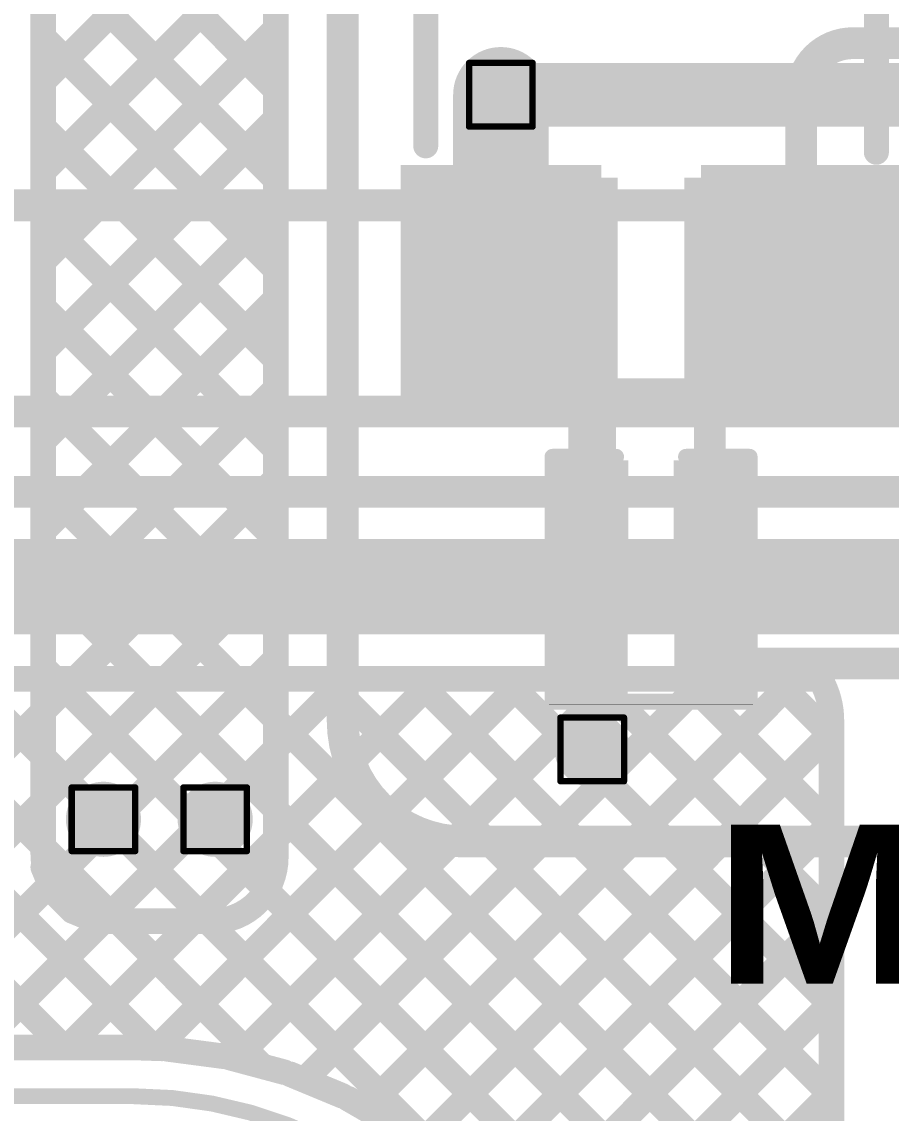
# Model space of a CAD drawing. Header units: inches. Extents: x -17 to 349, y -40 to 215.
# Drawn here: x 88.33 to 95.27, y 136.72 to 145.43 of the extents above; entities that cross this region are included whole.
import ezdxf

# ---------------------------------------------------------------- set-up
doc = ezdxf.new("R2010")
doc.units = ezdxf.units.IN
for name, color, linetype in [('Board Outline', 216, 'Continuous'), ('Bottom Layer', 5, 'Continuous'), ('Drill Drawing', 1, 'Continuous'), ('Top Layer', 1, 'Continuous'), ('Top Overlay', 2, 'Continuous'), ('Top Paste', 8, 'Continuous'), ('Top Solder', 216, 'Continuous'), ('Via Holes', 16, 'Continuous')]:
    doc.layers.add(name, color=color, linetype=linetype)
doc.styles.add('Arial Black_Bold', font='', dxfattribs={"height": 0.2})
doc.styles.get('Arial Black_Bold').set_extended_font_data('Arial Black', bold=True)

# ---------------------------------------------------------------- blocks, each defined once
blk = doc.blocks.new('SMD6035_4P_61')
at = {"layer": 'Top Layer'}
for points in [[(-3.0998922, 1.8998946), (-1.2998958, 1.8998946), (-1.2998958, 0.4998974), (-3.0998922, 0.4998974)], [(1.2998958, 1.8998946), (3.0998922, 1.8998946), (3.0998922, 0.4998974), (1.2998958, 0.4998974)], [(-3.0998922, -0.4998974), (-1.2998958, -0.4998974), (-1.2998958, -1.8998946), (-3.0998922, -1.8998946)], [(1.2998958, -0.4998974), (3.0998922, -0.4998974), (3.0998922, -1.8998946), (1.2998958, -1.8998946)]]:
    blk.add_hatch(color=1, dxfattribs=at).paths.add_polyline_path(points)
at = {"layer": 'Top Paste'}
for points in [[(-3.0998922, 1.8998946), (-1.2998958, 1.8998946), (-1.2998958, 0.4998974), (-3.0998922, 0.4998974)], [(1.2998958, 1.8998946), (3.0998922, 1.8998946), (3.0998922, 0.4998974), (1.2998958, 0.4998974)], [(-3.0998922, -0.4998974), (-1.2998958, -0.4998974), (-1.2998958, -1.8998946), (-3.0998922, -1.8998946)], [(1.2998958, -0.4998974), (3.0998922, -0.4998974), (3.0998922, -1.8998946), (1.2998958, -1.8998946)]]:
    blk.add_hatch(color=8, dxfattribs=at).paths.add_polyline_path(points)
at = {"layer": 'Top Solder'}
for points in [[(-3.2014922, 2.0014946), (-1.1982958, 2.0014946), (-1.1982958, 0.3982974), (-3.2014922, 0.3982974)], [(1.1982958, 2.0014946), (3.2014922, 2.0014946), (3.2014922, 0.3982974), (1.1982958, 0.3982974)], [(-3.2014922, -0.3982974), (-1.1982958, -0.3982974), (-1.1982958, -2.0014946), (-3.2014922, -2.0014946)], [(1.1982958, -0.3982974), (3.2014922, -0.3982974), (3.2014922, -2.0014946), (1.1982958, -2.0014946)]]:
    blk.add_hatch(color=216, dxfattribs=at).paths.add_polyline_path(points)
at = {"layer": 'Top Overlay'}
for points in [[(1.095883, 1.8000218, 0.1999996, 0.1999996, 0), (-1.095883, 1.8000218, 0.1999996, 0.1999996, 0)], [(-2.999994, -0.2958592, 0.1999996, 0.1999996, 0), (-2.999994, 0.2958592, 0.1999996, 0.1999996, 0)], [(2.999994, -0.2958592, 0.1999996, 0.1999996, 0), (2.999994, 0.254, 0.1999996, 0.1999996, 0)], [(-3.4036, -1.2192, 0.127, 0.127, 0), (-3.40360254, -0.9652, 0.127, 0.127, 0)], [(-3.2766, -1.0922, 0.127, 0.127, 0), (-3.40360254, -0.9652, 0.127, 0.127, 0)], [(-3.4036, -1.2192, 0.127, 0.127, 0), (-3.2766, -1.0922, 0.127, 0.127, 0)], [(1.0446004, -1.7999964, 0.1999996, 0.1999996, 0), (-1.0958576, -1.7999964, 0.1999996, 0.1999996, 0)]]:
    blk.add_lwpolyline(points, format="xyseb", dxfattribs=at)
for points in [[(-1.1458829, 1.8000218, 0.0999998, 0.0999998, 1), (-1.0458831, 1.8000218, 0.0999998, 0.0999998, 1)], [(1.0458831, 1.8000218, 0.0999998, 0.0999998, 1), (1.1458829, 1.8000218, 0.0999998, 0.0999998, 1)], [(-3.0499939, 0.2958592, 0.0999998, 0.0999998, 1), (-2.9499941, 0.2958592, 0.0999998, 0.0999998, 1)], [(2.9499941, 0.254, 0.0999998, 0.0999998, 1), (3.0499939, 0.254, 0.0999998, 0.0999998, 1)], [(-3.0499939, -0.2958592, 0.0999998, 0.0999998, 1), (-2.9499941, -0.2958592, 0.0999998, 0.0999998, 1)], [(2.9499941, -0.2958592, 0.0999998, 0.0999998, 1), (3.0499939, -0.2958592, 0.0999998, 0.0999998, 1)], [(-3.43535254, -0.9652, 0.0635, 0.0635, 1), (-3.37185254, -0.9652, 0.0635, 0.0635, 1)], [(-3.43535254, -0.9652, 0.0635, 0.0635, 1), (-3.37185254, -0.9652, 0.0635, 0.0635, 1)], [(-3.30835, -1.0922, 0.0635, 0.0635, 1), (-3.24485, -1.0922, 0.0635, 0.0635, 1)], [(-3.30835, -1.0922, 0.0635, 0.0635, 1), (-3.24485, -1.0922, 0.0635, 0.0635, 1)], [(-3.43535, -1.2192, 0.0635, 0.0635, 1), (-3.37185, -1.2192, 0.0635, 0.0635, 1)], [(-3.43535, -1.2192, 0.0635, 0.0635, 1), (-3.37185, -1.2192, 0.0635, 0.0635, 1)], [(-1.1458575, -1.7999964, 0.0999998, 0.0999998, 1), (-1.0458577, -1.7999964, 0.0999998, 0.0999998, 1)], [(0.9946004999999999, -1.7999964, 0.0999998, 0.0999998, 1), (1.0946003, -1.7999964, 0.0999998, 0.0999998, 1)]]:
    blk.add_lwpolyline(points, format="xyseb", close=True, dxfattribs=at)
blk = doc.blocks.new('R___0402_77')
at = {"layer": 'Top Layer'}
for points in [[(-0.6985, -0.3175), (-0.6985, 0.3175), (-0.2412999999999999, 0.3175), (-0.2413, -0.3175)], [(0.2412999999999999, -0.3175), (0.2413, 0.3175), (0.6985, 0.3175), (0.6985, -0.3175)]]:
    blk.add_hatch(color=1, dxfattribs=at).paths.add_polyline_path(points)
at = {"layer": 'Top Paste'}
for points in [[(-0.6985, -0.3175), (-0.6985, 0.3175), (-0.2412999999999999, 0.3175), (-0.2413, -0.3175)], [(0.2412999999999999, -0.3175), (0.2413, 0.3175), (0.6985, 0.3175), (0.6985, -0.3175)]]:
    blk.add_hatch(color=8, dxfattribs=at).paths.add_polyline_path(points)
at = {"layer": 'Top Solder'}
for points in [[(-0.75350116, -0.37250116), (-0.75350116, 0.37250116), (-0.1862988399999999, 0.37250116), (-0.18629884, -0.37250116)], [(0.1862988399999999, -0.37250116), (0.18629884, 0.37250116), (0.75350116, 0.37250116), (0.75350116, -0.37250116)]]:
    blk.add_hatch(color=216, dxfattribs=at).paths.add_polyline_path(points)
at = {"layer": 'Top Overlay'}
for points in [[(-0.7874, -0.4064, 0.127, 0.127, 0), (-0.7874, 0.4064, 0.127, 0.127, 0)], [(-0.7874, 0.4064, 0.127, 0.127, 0), (0.7874, 0.4064, 0.127, 0.127, 0)], [(0.7874, -0.4064, 0.127, 0.127, 0), (0.7874, 0.4064, 0.127, 0.127, 0)], [(-0.7874, -0.4064, 0.127, 0.127, 0), (0.7874, -0.4064, 0.127, 0.127, 0)], [(-0.8128, -0.4318, 0.0032258, 0.0032258, 0), (0.8128, -0.4318, 0.0032258, 0.0032258, 0)]]:
    blk.add_lwpolyline(points, format="xyseb", dxfattribs=at)
for points in [[(-0.8191499999999999, 0.4064, 0.0635, 0.0635, 1), (-0.7556499999999999, 0.4064, 0.0635, 0.0635, 1)], [(-0.8191499999999999, 0.4064, 0.0635, 0.0635, 1), (-0.7556499999999999, 0.4064, 0.0635, 0.0635, 1)], [(0.7556499999999999, 0.4064, 0.0635, 0.0635, 1), (0.8191499999999999, 0.4064, 0.0635, 0.0635, 1)], [(0.7556499999999999, 0.4064, 0.0635, 0.0635, 1), (0.8191499999999999, 0.4064, 0.0635, 0.0635, 1)], [(-0.8191499999999999, -0.4064, 0.0635, 0.0635, 1), (-0.7556499999999999, -0.4064, 0.0635, 0.0635, 1)], [(-0.8191499999999999, -0.4064, 0.0635, 0.0635, 1), (-0.7556499999999999, -0.4064, 0.0635, 0.0635, 1)], [(0.7556499999999999, -0.4064, 0.0635, 0.0635, 1), (0.8191499999999999, -0.4064, 0.0635, 0.0635, 1)], [(0.7556499999999999, -0.4064, 0.0635, 0.0635, 1), (0.8191499999999999, -0.4064, 0.0635, 0.0635, 1)], [(-0.81360518, -0.4318, 0.0016129, 0.0016129, 1), (-0.8119948199999999, -0.4318, 0.0016129, 0.0016129, 1)], [(0.8119948199999999, -0.4318, 0.0016129, 0.0016129, 1), (0.81360518, -0.4318, 0.0016129, 0.0016129, 1)]]:
    blk.add_lwpolyline(points, format="xyseb", close=True, dxfattribs=at)
blk = doc.blocks.new('C___0402_91')
at = {"layer": 'Top Layer'}
for points in [[(-0.6985, -0.3175), (-0.6985, 0.3175), (-0.2412999999999999, 0.3175), (-0.2413, -0.3175)], [(0.2412999999999999, -0.3175), (0.2413, 0.3175), (0.6985, 0.3175), (0.6985, -0.3175)]]:
    blk.add_hatch(color=1, dxfattribs=at).paths.add_polyline_path(points)
at = {"layer": 'Top Paste'}
for points in [[(-0.6985, -0.3175), (-0.6985, 0.3175), (-0.2412999999999999, 0.3175), (-0.2413, -0.3175)], [(0.2412999999999999, -0.3175), (0.2413, 0.3175), (0.6985, 0.3175), (0.6985, -0.3175)]]:
    blk.add_hatch(color=8, dxfattribs=at).paths.add_polyline_path(points)
at = {"layer": 'Top Solder'}
for points in [[(-0.7584998799999999, -0.37749988), (-0.7584998799999999, 0.37749988), (-0.18130012, 0.37749988), (-0.18130012, -0.37749988)], [(0.18130012, -0.37749988), (0.18130012, 0.37749988), (0.7584998799999999, 0.37749988), (0.7584998799999999, -0.37749988)]]:
    blk.add_hatch(color=216, dxfattribs=at).paths.add_polyline_path(points)
at = {"layer": 'Top Overlay'}
for points in [[(-0.7874, 0.4064, 0.127, 0.127, 0), (-0.2794, 0.4064, 0.127, 0.127, 0)], [(-0.7874, -0.4064, 0.127, 0.127, 0), (-0.7874, 0.4064, 0.127, 0.127, 0)], [(0.2794, 0.4064, 0.127, 0.127, 0), (0.7874, 0.4064, 0.127, 0.127, 0)], [(0.7874, -0.4064, 0.127, 0.127, 0), (0.7874, 0.4064, 0.127, 0.127, 0)], [(-0.7874, -0.4064, 0.127, 0.127, 0), (-0.2794, -0.4064, 0.127, 0.127, 0)], [(0.2794, -0.4064, 0.127, 0.127, 0), (0.7874, -0.4064, 0.127, 0.127, 0)]]:
    blk.add_lwpolyline(points, format="xyseb", dxfattribs=at)
for points in [[(-0.8191499999999999, 0.4064, 0.0635, 0.0635, 1), (-0.7556499999999999, 0.4064, 0.0635, 0.0635, 1)], [(-0.8191499999999999, 0.4064, 0.0635, 0.0635, 1), (-0.7556499999999999, 0.4064, 0.0635, 0.0635, 1)], [(-0.31115, 0.4064, 0.0635, 0.0635, 1), (-0.24765, 0.4064, 0.0635, 0.0635, 1)], [(0.24765, 0.4064, 0.0635, 0.0635, 1), (0.31115, 0.4064, 0.0635, 0.0635, 1)], [(0.7556499999999999, 0.4064, 0.0635, 0.0635, 1), (0.8191499999999999, 0.4064, 0.0635, 0.0635, 1)], [(0.7556499999999999, 0.4064, 0.0635, 0.0635, 1), (0.8191499999999999, 0.4064, 0.0635, 0.0635, 1)], [(-0.8191499999999999, -0.4064, 0.0635, 0.0635, 1), (-0.7556499999999999, -0.4064, 0.0635, 0.0635, 1)], [(-0.8191499999999999, -0.4064, 0.0635, 0.0635, 1), (-0.7556499999999999, -0.4064, 0.0635, 0.0635, 1)], [(-0.31115, -0.4064, 0.0635, 0.0635, 1), (-0.24765, -0.4064, 0.0635, 0.0635, 1)], [(0.24765, -0.4064, 0.0635, 0.0635, 1), (0.31115, -0.4064, 0.0635, 0.0635, 1)], [(0.7556499999999999, -0.4064, 0.0635, 0.0635, 1), (0.8191499999999999, -0.4064, 0.0635, 0.0635, 1)], [(0.7556499999999999, -0.4064, 0.0635, 0.0635, 1), (0.8191499999999999, -0.4064, 0.0635, 0.0635, 1)]]:
    blk.add_lwpolyline(points, format="xyseb", close=True, dxfattribs=at)

msp = doc.modelspace()

# ---------------------------------------------------------------- hatches: boundary and pattern name
at = {"layer": 'Bottom Layer'}
h = msp.add_hatch(color=5, dxfattribs=at)
edge = h.paths.add_edge_path()
edge.add_arc((92.15480172, 144.85264908), 0.2999994, 0, 360)
h = msp.add_hatch(color=5, dxfattribs=at)
edge = h.paths.add_edge_path()
edge.add_arc((92.88479772, 139.62507), 0.2999994, 0, 360)
h = msp.add_hatch(color=5, dxfattribs=at)
edge = h.paths.add_edge_path()
edge.add_arc((88.98022336, 139.06731648), 0.2999994, 0, 360)
h = msp.add_hatch(color=5, dxfattribs=at)
edge = h.paths.add_edge_path()
edge.add_arc((89.8726549, 139.06731648), 0.2999994, 0, 360)
at = {"layer": 'Top Layer'}
h = msp.add_hatch(color=1, dxfattribs=at)
edge = h.paths.add_edge_path()
edge.add_arc((92.15480172, 144.85264908), 0.2999994, 0, 360)
for points in [[(91.45480312, 142.38957806), (93.08824156, 142.38957806), (93.08824156, 144.18957446), (91.45480312, 144.18957446)], [(95.25459231999999, 144.18957446), (93.62115388, 144.18957446), (93.62115388, 142.38957806), (95.25459231999999, 142.38957806)]]:
    msp.add_hatch(color=1, dxfattribs=at).paths.add_polyline_path(points)
h = msp.add_hatch(color=1, dxfattribs=at)
edge = h.paths.add_edge_path()
edge.add_arc((92.88479772, 139.62507), 0.2999994, 0, 360)
h = msp.add_hatch(color=1, dxfattribs=at)
edge = h.paths.add_edge_path()
edge.add_arc((88.98022336, 139.06731648), 0.2999994, 0, 360)
h = msp.add_hatch(color=1, dxfattribs=at)
edge = h.paths.add_edge_path()
edge.add_arc((89.8726549, 139.06731648), 0.2999994, 0, 360)
at = {"layer": 'Via Holes'}
h = msp.add_hatch(color=7, dxfattribs=at)
edge = h.paths.add_edge_path()
edge.add_arc((92.15480172, 144.85264908), 0.1499997, 0, 360)
h = msp.add_hatch(color=7, dxfattribs=at)
edge = h.paths.add_edge_path()
edge.add_arc((92.88479772, 139.62507), 0.1499997, 0, 360)
h = msp.add_hatch(color=7, dxfattribs=at)
edge = h.paths.add_edge_path()
edge.add_arc((88.98022336, 139.06731648), 0.1499997, 0, 360)
h = msp.add_hatch(color=7, dxfattribs=at)
edge = h.paths.add_edge_path()
edge.add_arc((89.8726549, 139.06731648), 0.1499997, 0, 360)

# ---------------------------------------------------------------- linework, layer by layer
at = {"layer": 'Board Outline'}
for points in [[(88.19548274, 136.85647, 0.127, 0.127, 0), (89.21148274, 136.85647, 0.127, 0.127, 0)], [(89.21148274, 136.8564573, 0.127, 0.127, -0.4142135623828077), (92.66892311999999, 133.39901692, 0.127, 0.127, 0)]]:
    msp.add_lwpolyline(points, format="xyseb", dxfattribs=at)
for points in [[(89.17973273999999, 136.85647, 0.0635, 0.0635, 1), (89.24323274, 136.85647, 0.0635, 0.0635, 1)], [(89.17973273999999, 136.8564573, 0.0635, 0.0635, 1), (89.24323274, 136.8564573, 0.0635, 0.0635, 1)]]:
    msp.add_lwpolyline(points, format="xyseb", close=True, dxfattribs=at)
at = {"layer": 'Bottom Layer'}
for points in [[(92.15480172, 144.85264908, 0.508, 0.508, 0), (97.80261872, 144.85264908, 0.508, 0.508, 0)], [(87.28913707999999, 143.96966888, 0.254, 0.254, 0), (95.84389772, 143.96966888, 0.254, 0.254, 0)], [(87.25869772, 142.32367268, 0.254, 0.254, 0), (98.00352256, 142.32367268, 0.254, 0.254, 0)], [(87.11790805999999, 141.68247254, 0.254, 0.254, 0), (96.65669772, 141.68247254, 0.254, 0.254, 0)], [(86.68437324, 140.92501152, 0.7619999999999999, 0.7619999999999999, 0), (95.74587404, 140.92501152, 0.7619999999999999, 0.7619999999999999, 0)], [(85.43043619999999, 140.47903324, 0.2032, 0.2032, 0), (88.66454962, 137.24491982, 0.2032, 0.2032, 0)], [(86.41836666, 140.209524, 0.2032, 0.2032, 0), (89.38856138, 137.23932928, 0.2032, 0.2032, 0)], [(86.20992663999999, 137.64008032, 0.2032, 0.2032, 0), (88.75825784, 140.18841152, 0.2032, 0.2032, 0)], [(86.67829248, 137.39002494, 0.2032, 0.2032, 0), (89.47667906, 140.18841152, 0.2032, 0.2032, 0)], [(86.68437324, 140.18841152, 0.2032, 0.2032, 0), (94.70529954, 140.18841152, 0.2032, 0.2032, 0)], [(87.15790035999999, 140.18841152, 0.2032, 0.2032, 0), (90.25226806, 137.09404382, 0.2032, 0.2032, 0)], [(87.25160858, 137.24491982, 0.2032, 0.2032, 0), (90.19510027999999, 140.18841152, 0.2032, 0.2032, 0)], [(87.87632158, 140.18841152, 0.2032, 0.2032, 0), (100.89481472, 127.16991838, 0.2032, 0.2032, 0)], [(87.97002979999999, 137.24491982, 0.2032, 0.2032, 0), (90.9135215, 140.18841152, 0.2032, 0.2032, 0)], [(88.59474279999999, 140.18841152, 0.2032, 0.2032, 0), (94.79623916, 133.98691516, 0.2032, 0.2032, 0)], [(88.68845102, 137.24491982, 0.2032, 0.2032, 0), (91.63194271999998, 140.18841152, 0.2032, 0.2032, 0)], [(89.31316401999999, 140.18841152, 0.2032, 0.2032, 0), (94.79623916, 134.70533638, 0.2032, 0.2032, 0)], [(89.40087783999999, 137.23892542, 0.2032, 0.2032, 0), (92.35036394, 140.18841152, 0.2032, 0.2032, 0)], [(90.03158524, 140.18841152, 0.2032, 0.2032, 0), (94.79623916, 135.4237576, 0.2032, 0.2032, 0)], [(90.03313464, 137.152761, 0.2032, 0.2032, 0), (93.06878515999999, 140.18841152, 0.2032, 0.2032, 0)], [(90.58403778, 136.98524292, 0.2032, 0.2032, 0), (93.78720637999999, 140.18841152, 0.2032, 0.2032, 0)], [(90.75000646, 140.18841152, 0.2032, 0.2032, 0), (94.79623916, 136.14217882, 0.2032, 0.2032, 0)], [(91.07350594, 136.75628986, 0.2032, 0.2032, 0), (94.5056276, 140.18841152, 0.2032, 0.2032, 0)], [(91.46842767999999, 140.18841152, 0.2032, 0.2032, 0), (94.79623661999999, 136.86060258, 0.2032, 0.2032, 0)], [(92.18681588, 140.18841152, 0.2032, 0.2032, 0), (94.79623661999999, 137.57899078, 0.2032, 0.2032, 0)], [(92.9052371, 140.18841152, 0.2032, 0.2032, 0), (94.79623661999999, 138.297412, 0.2032, 0.2032, 0)], [(93.62365832, 140.18841152, 0.2032, 0.2032, 0), (94.79623661999999, 139.01583322, 0.2032, 0.2032, 0)], [(94.34207953999999, 140.18841152, 0.2032, 0.2032, 0), (94.79623661999999, 139.73425444, 0.2032, 0.2032, 0)], [(94.70529954, 140.18841152, 0.2032, 0.2032, -0.03460684562046967), (94.74580746, 140.10754554, 0.2032, 0.2032, 0)], [(94.74707237999999, 140.104495, 0.2032, 0.2032, -0.04799493612886292), (94.78341215999998, 139.9845816, 0.2032, 0.2032, 0)], [(94.78391507999999, 139.98204922, 0.2032, 0.2032, -0.04863538005131335), (94.79623661999999, 139.85568676, 0.2032, 0.2032, 0)], [(94.79623661999999, 139.22725266, 0.2032, 0.2032, 0), (94.79623661999999, 139.85568676, 0.2032, 0.2032, 0)], [(91.50957822, 136.47394092, 0.2032, 0.2032, 0), (94.79623661999999, 139.76059932, 0.2032, 0.2032, 0)], [(94.79623661999999, 139.22725266, 0.2032, 0.2032, 0), (94.79623916, 133.81503082, 0.2032, 0.2032, 0)], [(91.8965015, 136.14244298, 0.2032, 0.2032, 0), (94.79623661999999, 139.0421781, 0.2032, 0.2032, 0)], [(92.23568548, 135.76320574, 0.2032, 0.2032, 0), (94.79623661999999, 138.32375688, 0.2032, 0.2032, 0)], [(92.52599477999999, 135.33509382, 0.2032, 0.2032, 0), (94.79623661999999, 137.60533566, 0.2032, 0.2032, 0)], [(87.46152941999999, 137.24492236, 0.2032, 0.2032, 0), (89.2114802, 137.24491728, 0.2032, 0.2032, 0)], [(89.22418782, 137.244709, 0.2032, 0.2032, 0), (89.45031894, 137.23730744, 0.2032, 0.2032, 0)], [(89.4883148, 137.2341934, 0.2032, 0.2032, 0), (89.93669845999999, 137.17516126, 0.2032, 0.2032, 0)], [(89.9865358, 137.16524764, 0.2032, 0.2032, 0), (90.4233777, 137.04819428, 0.2032, 0.2032, 0)], [(90.47149037999999, 137.03186208, 0.2032, 0.2032, 0), (90.88932038, 136.8587941, 0.2032, 0.2032, 0)], [(90.93489813999999, 136.83631764, 0.2032, 0.2032, 0), (91.32655851999999, 136.61018906, 0.2032, 0.2032, 0)], [(92.76348985999999, 134.85416768, 0.2032, 0.2032, 0), (94.79623661999999, 136.88691444, 0.2032, 0.2032, 0)]]:
    msp.add_lwpolyline(points, format="xyseb", dxfattribs=at)
for points in [[(92.02780172, 144.85264908, 0.254, 0.254, 1), (92.28180172, 144.85264908, 0.254, 0.254, 1)], [(88.5439428, 140.18841152, 0.1016, 0.1016, 1), (88.64554279999999, 140.18841152, 0.1016, 0.1016, 1)], [(88.70745783999999, 140.18841152, 0.1016, 0.1016, 1), (88.80905784, 140.18841152, 0.1016, 0.1016, 1)], [(89.26236401999999, 140.18841152, 0.1016, 0.1016, 1), (89.36396402, 140.18841152, 0.1016, 0.1016, 1)], [(89.42587906, 140.18841152, 0.1016, 0.1016, 1), (89.52747905999999, 140.18841152, 0.1016, 0.1016, 1)], [(89.98078524, 140.18841152, 0.1016, 0.1016, 1), (90.08238524, 140.18841152, 0.1016, 0.1016, 1)], [(90.14430028, 140.18841152, 0.1016, 0.1016, 1), (90.24590028, 140.18841152, 0.1016, 0.1016, 1)], [(90.69920646, 140.18841152, 0.1016, 0.1016, 1), (90.80080645999999, 140.18841152, 0.1016, 0.1016, 1)], [(90.86272149999999, 140.18841152, 0.1016, 0.1016, 1), (90.9643215, 140.18841152, 0.1016, 0.1016, 1)], [(91.41762768, 140.18841152, 0.1016, 0.1016, 1), (91.51922768, 140.18841152, 0.1016, 0.1016, 1)], [(91.58114271999999, 140.18841152, 0.1016, 0.1016, 1), (91.68274272, 140.18841152, 0.1016, 0.1016, 1)], [(92.13601588, 140.18841152, 0.1016, 0.1016, 1), (92.23761587999999, 140.18841152, 0.1016, 0.1016, 1)], [(92.29956394, 140.18841152, 0.1016, 0.1016, 1), (92.40116394, 140.18841152, 0.1016, 0.1016, 1)], [(92.85443709999998, 140.18841152, 0.1016, 0.1016, 1), (92.95603709999999, 140.18841152, 0.1016, 0.1016, 1)], [(93.01798516, 140.18841152, 0.1016, 0.1016, 1), (93.11958515999999, 140.18841152, 0.1016, 0.1016, 1)], [(93.57285832, 140.18841152, 0.1016, 0.1016, 1), (93.67445832, 140.18841152, 0.1016, 0.1016, 1)], [(93.73640637999999, 140.18841152, 0.1016, 0.1016, 1), (93.83800638, 140.18841152, 0.1016, 0.1016, 1)], [(94.29127954, 140.18841152, 0.1016, 0.1016, 1), (94.39287954, 140.18841152, 0.1016, 0.1016, 1)], [(94.4548276, 140.18841152, 0.1016, 0.1016, 1), (94.55642759999999, 140.18841152, 0.1016, 0.1016, 1)], [(94.65449954, 140.18841152, 0.1016, 0.1016, 1), (94.75609954, 140.18841152, 0.1016, 0.1016, 1)], [(94.65449954, 140.18841152, 0.1016, 0.1016, 1), (94.75609954, 140.18841152, 0.1016, 0.1016, 1)], [(94.69500746, 140.10754554, 0.1016, 0.1016, 1), (94.79660745999999, 140.10754554, 0.1016, 0.1016, 1)], [(94.69627237999998, 140.104495, 0.1016, 0.1016, 1), (94.79787237999999, 140.104495, 0.1016, 0.1016, 1)], [(94.73261215999999, 139.9845816, 0.1016, 0.1016, 1), (94.83421215999999, 139.9845816, 0.1016, 0.1016, 1)], [(94.73311507999999, 139.98204922, 0.1016, 0.1016, 1), (94.83471508, 139.98204922, 0.1016, 0.1016, 1)], [(94.74543661999999, 139.85568676, 0.1016, 0.1016, 1), (94.84703662, 139.85568676, 0.1016, 0.1016, 1)], [(94.74543661999999, 139.85568676, 0.1016, 0.1016, 1), (94.84703662, 139.85568676, 0.1016, 0.1016, 1)], [(94.74543661999999, 139.76059932, 0.1016, 0.1016, 1), (94.84703662, 139.76059932, 0.1016, 0.1016, 1)], [(94.74543661999999, 139.73425444, 0.1016, 0.1016, 1), (94.84703662, 139.73425444, 0.1016, 0.1016, 1)], [(94.74543661999999, 139.22725266, 0.1016, 0.1016, 1), (94.84703662, 139.22725266, 0.1016, 0.1016, 1)], [(94.74543661999999, 139.22725266, 0.1016, 0.1016, 1), (94.84703662, 139.22725266, 0.1016, 0.1016, 1)], [(94.74543661999999, 139.0421781, 0.1016, 0.1016, 1), (94.84703662, 139.0421781, 0.1016, 0.1016, 1)], [(94.74543661999999, 139.01583322, 0.1016, 0.1016, 1), (94.84703662, 139.01583322, 0.1016, 0.1016, 1)], [(94.74543661999999, 138.32375688, 0.1016, 0.1016, 1), (94.84703662, 138.32375688, 0.1016, 0.1016, 1)], [(94.74543661999999, 138.297412, 0.1016, 0.1016, 1), (94.84703662, 138.297412, 0.1016, 0.1016, 1)], [(94.74543661999999, 137.60533566, 0.1016, 0.1016, 1), (94.84703662, 137.60533566, 0.1016, 0.1016, 1)], [(94.74543661999999, 137.57899078, 0.1016, 0.1016, 1), (94.84703662, 137.57899078, 0.1016, 0.1016, 1)], [(88.61374962, 137.24491982, 0.1016, 0.1016, 1), (88.71534962, 137.24491982, 0.1016, 0.1016, 1)], [(88.63765101999999, 137.24491982, 0.1016, 0.1016, 1), (88.73925102, 137.24491982, 0.1016, 0.1016, 1)], [(89.1606802, 137.24491728, 0.1016, 0.1016, 1), (89.26228019999999, 137.24491728, 0.1016, 0.1016, 1)], [(89.17338781999999, 137.244709, 0.1016, 0.1016, 1), (89.27498781999999, 137.244709, 0.1016, 0.1016, 1)], [(89.33776137999999, 137.23932928, 0.1016, 0.1016, 1), (89.43936138, 137.23932928, 0.1016, 0.1016, 1)], [(89.35007784, 137.23892542, 0.1016, 0.1016, 1), (89.45167783999999, 137.23892542, 0.1016, 0.1016, 1)], [(89.39951894, 137.23730744, 0.1016, 0.1016, 1), (89.50111893999998, 137.23730744, 0.1016, 0.1016, 1)], [(89.43751479999999, 137.2341934, 0.1016, 0.1016, 1), (89.5391148, 137.2341934, 0.1016, 0.1016, 1)], [(89.88589846, 137.17516126, 0.1016, 0.1016, 1), (89.98749846, 137.17516126, 0.1016, 0.1016, 1)], [(89.93573579999999, 137.16524764, 0.1016, 0.1016, 1), (90.0373358, 137.16524764, 0.1016, 0.1016, 1)], [(89.98233463999999, 137.152761, 0.1016, 0.1016, 1), (90.08393464, 137.152761, 0.1016, 0.1016, 1)], [(90.20146806, 137.09404382, 0.1016, 0.1016, 1), (90.30306806, 137.09404382, 0.1016, 0.1016, 1)], [(90.3725777, 137.04819428, 0.1016, 0.1016, 1), (90.4741777, 137.04819428, 0.1016, 0.1016, 1)], [(90.42069038, 137.03186208, 0.1016, 0.1016, 1), (90.52229038, 137.03186208, 0.1016, 0.1016, 1)], [(90.53323778, 136.98524292, 0.1016, 0.1016, 1), (90.63483778, 136.98524292, 0.1016, 0.1016, 1)], [(90.83852037999999, 136.8587941, 0.1016, 0.1016, 1), (90.94012038, 136.8587941, 0.1016, 0.1016, 1)], [(90.88409813999999, 136.83631764, 0.1016, 0.1016, 1), (90.98569814, 136.83631764, 0.1016, 0.1016, 1)], [(94.74543661999999, 136.88691444, 0.1016, 0.1016, 1), (94.84703662, 136.88691444, 0.1016, 0.1016, 1)], [(94.74543661999999, 136.86060258, 0.1016, 0.1016, 1), (94.84703662, 136.86060258, 0.1016, 0.1016, 1)], [(91.02270594, 136.75628986, 0.1016, 0.1016, 1), (91.12430594, 136.75628986, 0.1016, 0.1016, 1)]]:
    msp.add_lwpolyline(points, format="xyseb", close=True, dxfattribs=at)
at = {"layer": 'Drill Drawing'}
for points in [[(91.90080171999999, 145.10664908, 0.0508, 0.0508, 0), (92.40880172, 145.10664908, 0.0508, 0.0508, 0)], [(91.90080171999999, 144.59864908, 0.0508, 0.0508, 0), (91.90080171999999, 145.10664908, 0.0508, 0.0508, 0)], [(92.40880172, 144.59864908, 0.0508, 0.0508, 0), (92.40880172, 145.10664908, 0.0508, 0.0508, 0)], [(91.90080171999999, 144.59864908, 0.0508, 0.0508, 0), (92.40880172, 144.59864908, 0.0508, 0.0508, 0)], [(92.63079771999999, 139.87907, 0.0508, 0.0508, 0), (93.13879772, 139.87907, 0.0508, 0.0508, 0)], [(92.63079771999999, 139.37107, 0.0508, 0.0508, 0), (92.63079771999999, 139.87907, 0.0508, 0.0508, 0)], [(93.13879772, 139.37107, 0.0508, 0.0508, 0), (93.13879772, 139.87907, 0.0508, 0.0508, 0)], [(88.72622335999999, 139.32131648, 0.0508, 0.0508, 0), (89.23422336, 139.32131648, 0.0508, 0.0508, 0)], [(88.72622335999999, 138.81331648, 0.0508, 0.0508, 0), (88.72622335999999, 139.32131648, 0.0508, 0.0508, 0)], [(89.23422336, 138.81331648, 0.0508, 0.0508, 0), (89.23422336, 139.32131648, 0.0508, 0.0508, 0)], [(89.6186549, 139.32131648, 0.0508, 0.0508, 0), (90.1266549, 139.32131648, 0.0508, 0.0508, 0)], [(89.6186549, 138.81331648, 0.0508, 0.0508, 0), (89.6186549, 139.32131648, 0.0508, 0.0508, 0)], [(90.1266549, 138.81331648, 0.0508, 0.0508, 0), (90.1266549, 139.32131648, 0.0508, 0.0508, 0)], [(92.63079771999999, 139.37107, 0.0508, 0.0508, 0), (93.13879772, 139.37107, 0.0508, 0.0508, 0)], [(88.72622335999999, 138.81331648, 0.0508, 0.0508, 0), (89.23422336, 138.81331648, 0.0508, 0.0508, 0)], [(89.6186549, 138.81331648, 0.0508, 0.0508, 0), (90.1266549, 138.81331648, 0.0508, 0.0508, 0)]]:
    msp.add_lwpolyline(points, format="xyseb", dxfattribs=at)
for points in [[(91.88810172, 145.10664908, 0.0254, 0.0254, 1), (91.91350171999999, 145.10664908, 0.0254, 0.0254, 1)], [(91.88810172, 145.10664908, 0.0254, 0.0254, 1), (91.91350171999999, 145.10664908, 0.0254, 0.0254, 1)], [(92.39610171999999, 145.10664908, 0.0254, 0.0254, 1), (92.42150172, 145.10664908, 0.0254, 0.0254, 1)], [(92.39610171999999, 145.10664908, 0.0254, 0.0254, 1), (92.42150172, 145.10664908, 0.0254, 0.0254, 1)], [(91.88810172, 144.59864908, 0.0254, 0.0254, 1), (91.91350171999999, 144.59864908, 0.0254, 0.0254, 1)], [(91.88810172, 144.59864908, 0.0254, 0.0254, 1), (91.91350171999999, 144.59864908, 0.0254, 0.0254, 1)], [(92.39610171999999, 144.59864908, 0.0254, 0.0254, 1), (92.42150172, 144.59864908, 0.0254, 0.0254, 1)], [(92.39610171999999, 144.59864908, 0.0254, 0.0254, 1), (92.42150172, 144.59864908, 0.0254, 0.0254, 1)], [(92.61809772, 139.87907, 0.0254, 0.0254, 1), (92.64349771999998, 139.87907, 0.0254, 0.0254, 1)], [(92.61809772, 139.87907, 0.0254, 0.0254, 1), (92.64349771999998, 139.87907, 0.0254, 0.0254, 1)], [(93.12609771999999, 139.87907, 0.0254, 0.0254, 1), (93.15149772, 139.87907, 0.0254, 0.0254, 1)], [(93.12609771999999, 139.87907, 0.0254, 0.0254, 1), (93.15149772, 139.87907, 0.0254, 0.0254, 1)], [(88.71352336, 139.32131648, 0.0254, 0.0254, 1), (88.73892336, 139.32131648, 0.0254, 0.0254, 1)], [(88.71352336, 139.32131648, 0.0254, 0.0254, 1), (88.73892336, 139.32131648, 0.0254, 0.0254, 1)], [(89.22152335999999, 139.32131648, 0.0254, 0.0254, 1), (89.24692336, 139.32131648, 0.0254, 0.0254, 1)], [(89.22152335999999, 139.32131648, 0.0254, 0.0254, 1), (89.24692336, 139.32131648, 0.0254, 0.0254, 1)], [(89.6059549, 139.32131648, 0.0254, 0.0254, 1), (89.63135489999999, 139.32131648, 0.0254, 0.0254, 1)], [(89.6059549, 139.32131648, 0.0254, 0.0254, 1), (89.63135489999999, 139.32131648, 0.0254, 0.0254, 1)], [(90.1139549, 139.32131648, 0.0254, 0.0254, 1), (90.13935489999999, 139.32131648, 0.0254, 0.0254, 1)], [(90.1139549, 139.32131648, 0.0254, 0.0254, 1), (90.13935489999999, 139.32131648, 0.0254, 0.0254, 1)], [(92.61809772, 139.37107, 0.0254, 0.0254, 1), (92.64349771999998, 139.37107, 0.0254, 0.0254, 1)], [(92.61809772, 139.37107, 0.0254, 0.0254, 1), (92.64349771999998, 139.37107, 0.0254, 0.0254, 1)], [(93.12609771999999, 139.37107, 0.0254, 0.0254, 1), (93.15149772, 139.37107, 0.0254, 0.0254, 1)], [(93.12609771999999, 139.37107, 0.0254, 0.0254, 1), (93.15149772, 139.37107, 0.0254, 0.0254, 1)], [(88.71352336, 138.81331648, 0.0254, 0.0254, 1), (88.73892336, 138.81331648, 0.0254, 0.0254, 1)], [(88.71352336, 138.81331648, 0.0254, 0.0254, 1), (88.73892336, 138.81331648, 0.0254, 0.0254, 1)], [(89.22152335999999, 138.81331648, 0.0254, 0.0254, 1), (89.24692336, 138.81331648, 0.0254, 0.0254, 1)], [(89.22152335999999, 138.81331648, 0.0254, 0.0254, 1), (89.24692336, 138.81331648, 0.0254, 0.0254, 1)], [(89.6059549, 138.81331648, 0.0254, 0.0254, 1), (89.63135489999999, 138.81331648, 0.0254, 0.0254, 1)], [(89.6059549, 138.81331648, 0.0254, 0.0254, 1), (89.63135489999999, 138.81331648, 0.0254, 0.0254, 1)], [(90.1139549, 138.81331648, 0.0254, 0.0254, 1), (90.13935489999999, 138.81331648, 0.0254, 0.0254, 1)], [(90.1139549, 138.81331648, 0.0254, 0.0254, 1), (90.13935489999999, 138.81331648, 0.0254, 0.0254, 1)]]:
    msp.add_lwpolyline(points, format="xyseb", close=True, dxfattribs=at)
at = {"layer": 'Top Layer'}
for points in [[(88.49863682, 138.79152836, 0.2032, 0.2032, 0), (88.49863682, 152.59980656, 0.2032, 0.2032, 0)], [(88.49863682, 138.79152836, 0.2032, 0.2032, 0), (88.49863682, 152.59980656, 0.2032, 0.2032, 0)], [(90.35747994, 152.58061178, 0.2032, 0.2032, 0), (90.35748501999998, 138.76356042, 0.2032, 0.2032, 0)], [(90.35747994, 138.76355788, 0.2032, 0.2032, 0), (90.35747994, 152.58061178, 0.2032, 0.2032, 0)], [(90.89089771999998, 139.85799054, 0.254, 0.254, 0), (90.89089771999998, 149.81047, 0.254, 0.254, 0)], [(88.49863682, 144.95772126, 0.2032, 0.2032, 0), (90.35747994, 146.81656438, 0.2032, 0.2032, 0)], [(88.49863682, 146.750278, 0.2032, 0.2032, 0), (90.35747994, 144.89143488, 0.2032, 0.2032, 0)], [(88.49863682, 144.23930004, 0.2032, 0.2032, 0), (90.35747994, 146.09814316, 0.2032, 0.2032, 0)], [(88.49863682, 146.03185678, 0.2032, 0.2032, 0), (90.35747994, 144.17301366, 0.2032, 0.2032, 0)], [(88.49863682, 143.52087882, 0.2032, 0.2032, 0), (90.35747994, 145.37972194, 0.2032, 0.2032, 0)], [(88.49863682, 145.31343556, 0.2032, 0.2032, 0), (90.35747994, 143.45459244, 0.2032, 0.2032, 0)], [(94.55459372, 144.85264908, 0.254, 0.254, -0.4142135623730951), (94.96641407999999, 145.26446944, 0.254, 0.254, 0)], [(94.96641407999999, 145.26446944, 0.254, 0.254, 0), (97.19369943999999, 145.26446944, 0.254, 0.254, 0)], [(92.15480172, 143.28957626, 0.7619999999999999, 0.7619999999999999, 0), (92.15480172, 144.85264908, 0.7619999999999999, 0.7619999999999999, 0)], [(94.55459372, 143.28957626, 0.254, 0.254, 0), (94.55459372, 144.85264908, 0.254, 0.254, 0)], [(88.49863682, 142.8024576, 0.2032, 0.2032, 0), (90.35747994, 144.66130072, 0.2032, 0.2032, 0)], [(88.49863682, 144.59501434, 0.2032, 0.2032, 0), (90.35747994, 142.73617122, 0.2032, 0.2032, 0)], [(88.49863682, 142.08403638, 0.2032, 0.2032, 0), (90.35747994, 143.9428795, 0.2032, 0.2032, 0)], [(88.49863682, 143.87659312, 0.2032, 0.2032, 0), (90.35747994, 142.01775, 0.2032, 0.2032, 0)], [(92.15480172, 143.28957626, 0.254, 0.254, -0.4142135623730951), (92.88479772, 142.55958026, 0.254, 0.254, 0)], [(93.82459772, 142.55958026, 0.254, 0.254, -0.4142135623730951), (94.55459372, 143.28957626, 0.254, 0.254, 0)], [(88.49863682, 141.36561516, 0.2032, 0.2032, 0), (90.35747994, 143.22445828, 0.2032, 0.2032, 0)], [(88.49863682, 143.1581719, 0.2032, 0.2032, 0), (90.35747994, 141.29932878, 0.2032, 0.2032, 0)], [(92.88479772, 141.55547, 0.3809999999999999, 0.3809999999999999, 0), (92.88479772, 142.55958026, 0.3809999999999999, 0.3809999999999999, 0)], [(93.82459772, 141.55547, 0.254, 0.254, 0), (93.82459772, 142.55958026, 0.254, 0.254, 0)], [(88.49863682, 140.64719394, 0.2032, 0.2032, 0), (90.35747994, 142.50603706, 0.2032, 0.2032, 0)], [(88.49863682, 142.43975068, 0.2032, 0.2032, 0), (90.35747994, 140.58090756, 0.2032, 0.2032, 0)], [(88.49863682, 139.92877272, 0.2032, 0.2032, 0), (90.35747994, 141.78761584, 0.2032, 0.2032, 0)], [(88.49863682, 141.72132946, 0.2032, 0.2032, 0), (90.35747994, 139.86248634, 0.2032, 0.2032, 0)], [(92.85480032, 141.5254726, 0.3809999999999999, 0.3809999999999999, 0), (92.88478755999999, 141.49548536, 0.3809999999999999, 0.3809999999999999, 0)], [(92.88478755999999, 140.38348606, 0.3809999999999999, 0.3809999999999999, 0), (92.88478755999999, 141.49548536, 0.3809999999999999, 0.3809999999999999, 0)], [(92.85480032, 141.5254726, 0.254, 0.254, -0.4142135623730951), (92.88479772, 141.55547, 0.254, 0.254, 0)], [(88.49863682, 139.2103515, 0.2032, 0.2032, 0), (90.35747994, 141.06919462, 0.2032, 0.2032, 0)], [(88.49863682, 141.00290824, 0.2032, 0.2032, 0), (90.35747994, 139.14406512, 0.2032, 0.2032, 0)], [(92.88478755999999, 140.38348606, 0.3809999999999999, 0.3809999999999999, 0), (92.88479772, 140.3834759, 0.3809999999999999, 0.3809999999999999, 0)], [(92.88479772, 139.62507, 0.3809999999999999, 0.3809999999999999, 0), (92.88479772, 140.3834759, 0.3809999999999999, 0.3809999999999999, 0)], [(88.55616528, 138.54945874, 0.2032, 0.2032, 0), (90.35747994, 140.3507734, 0.2032, 0.2032, 0)], [(88.55616528, 138.54945874, 0.2032, 0.2032, 0), (90.35747994, 140.3507734, 0.2032, 0.2032, 0)], [(93.8245774, 140.3118733, 0.254, 0.254, 0), (98.16183059999999, 140.3118733, 0.254, 0.254, 0)], [(88.49863682, 140.28448702, 0.2032, 0.2032, 0), (90.28374628, 138.49937756, 0.2032, 0.2032, 0)], [(91.85937178, 138.88951648, 0.254, 0.254, -0.4142135623730951), (90.89089771999998, 139.85799054, 0.254, 0.254, 0)], [(88.98144002, 138.25631226, 0.2032, 0.2032, 0), (90.35747994, 139.63235218, 0.2032, 0.2032, 0)], [(88.49863682, 139.56606834, 0.2032, 0.2032, 0), (89.81123769999999, 138.25346746, 0.2032, 0.2032, 0)], [(89.69701644, 138.25346746, 0.2032, 0.2032, 0), (90.35747994, 138.91393096, 0.2032, 0.2032, 0)], [(91.85937178, 138.88951648, 0.254, 0.254, 0), (97.0146396, 138.88951648, 0.254, 0.254, 0)], [(88.49863682, 138.84764712, 0.2032, 0.2032, 0), (89.09281648, 138.25346746, 0.2032, 0.2032, 0)], [(89.03669771999999, 138.25346746, 0.2032, 0.2032, -0.4142135623730951), (88.49863682, 138.79152836, 0.2032, 0.2032, 0)], [(90.35747994, 138.76195006, 0.2032, 0.2032, -0.0971903962252752), (90.31904974, 138.56930376, 0.2032, 0.2032, 0)], [(88.49863682, 138.68450038, 0.2032, 0.2032, 0), (88.58054927999999, 138.48674106, 0.2032, 0.2032, 0)], [(90.31826742, 138.56741654, 0.2032, 0.2032, -0.3028064115923804), (89.84740221999999, 138.25346746, 0.2032, 0.2032, 0)], [(88.58054927999999, 138.48674106, 0.2032, 0.2032, 0), (88.73191041999999, 138.33537992, 0.2032, 0.2032, 0)], [(88.73191041999999, 138.33537992, 0.2032, 0.2032, 0), (88.92966974, 138.25346746, 0.2032, 0.2032, 0)], [(89.03669771999999, 138.25346746, 0.2032, 0.2032, 0), (89.84738952, 138.25346746, 0.2032, 0.2032, 0)]]:
    msp.add_lwpolyline(points, format="xyseb", dxfattribs=at)
for points in [[(90.30667994, 145.37972194, 0.1016, 0.1016, 1), (90.40827994, 145.37972194, 0.1016, 0.1016, 1)], [(88.44783681999999, 145.31343556, 0.1016, 0.1016, 1), (88.54943682, 145.31343556, 0.1016, 0.1016, 1)], [(94.90291408, 145.26446944, 0.127, 0.127, 1), (95.02991408, 145.26446944, 0.127, 0.127, 1)], [(94.90291408, 145.26446944, 0.127, 0.127, 1), (95.02991408, 145.26446944, 0.127, 0.127, 1)], [(91.96430172, 144.85264908, 0.3809999999999999, 0.3809999999999999, 1), (92.34530172, 144.85264908, 0.3809999999999999, 0.3809999999999999, 1)], [(88.44783681999999, 144.95772126, 0.1016, 0.1016, 1), (88.54943682, 144.95772126, 0.1016, 0.1016, 1)], [(90.30667994, 144.89143488, 0.1016, 0.1016, 1), (90.40827994, 144.89143488, 0.1016, 0.1016, 1)], [(94.49109372, 144.85264908, 0.127, 0.127, 1), (94.61809372, 144.85264908, 0.127, 0.127, 1)], [(94.49109372, 144.85264908, 0.127, 0.127, 1), (94.61809372, 144.85264908, 0.127, 0.127, 1)], [(90.30667994, 144.66130072, 0.1016, 0.1016, 1), (90.40827994, 144.66130072, 0.1016, 0.1016, 1)], [(88.44783681999999, 144.59501434, 0.1016, 0.1016, 1), (88.54943682, 144.59501434, 0.1016, 0.1016, 1)], [(88.44783681999999, 144.23930004, 0.1016, 0.1016, 1), (88.54943682, 144.23930004, 0.1016, 0.1016, 1)], [(90.30667994, 144.17301366, 0.1016, 0.1016, 1), (90.40827994, 144.17301366, 0.1016, 0.1016, 1)], [(88.44783681999999, 143.87659312, 0.1016, 0.1016, 1), (88.54943682, 143.87659312, 0.1016, 0.1016, 1)], [(90.30667994, 143.9428795, 0.1016, 0.1016, 1), (90.40827994, 143.9428795, 0.1016, 0.1016, 1)], [(88.44783681999999, 143.52087882, 0.1016, 0.1016, 1), (88.54943682, 143.52087882, 0.1016, 0.1016, 1)], [(91.96430172, 143.28957626, 0.3809999999999999, 0.3809999999999999, 1), (92.34530172, 143.28957626, 0.3809999999999999, 0.3809999999999999, 1)], [(90.30667994, 143.45459244, 0.1016, 0.1016, 1), (90.40827994, 143.45459244, 0.1016, 0.1016, 1)], [(92.09130171999999, 143.28957626, 0.127, 0.127, 1), (92.21830171999999, 143.28957626, 0.127, 0.127, 1)], [(94.49109372, 143.28957626, 0.127, 0.127, 1), (94.61809372, 143.28957626, 0.127, 0.127, 1)], [(94.49109372, 143.28957626, 0.127, 0.127, 1), (94.61809372, 143.28957626, 0.127, 0.127, 1)], [(90.30667994, 143.22445828, 0.1016, 0.1016, 1), (90.40827994, 143.22445828, 0.1016, 0.1016, 1)], [(88.44783681999999, 143.1581719, 0.1016, 0.1016, 1), (88.54943682, 143.1581719, 0.1016, 0.1016, 1)], [(88.44783681999999, 142.8024576, 0.1016, 0.1016, 1), (88.54943682, 142.8024576, 0.1016, 0.1016, 1)], [(90.30667994, 142.73617122, 0.1016, 0.1016, 1), (90.40827994, 142.73617122, 0.1016, 0.1016, 1)], [(92.78954772, 142.55958026, 0.1905, 0.1905, 1), (92.98004771999999, 142.55958026, 0.1905, 0.1905, 1)], [(92.82129771999999, 142.55958026, 0.127, 0.127, 1), (92.94829771999999, 142.55958026, 0.127, 0.127, 1)], [(93.76109772, 142.55958026, 0.127, 0.127, 1), (93.88809772, 142.55958026, 0.127, 0.127, 1)], [(93.76109772, 142.55958026, 0.127, 0.127, 1), (93.88809772, 142.55958026, 0.127, 0.127, 1)], [(90.30667994, 142.50603706, 0.1016, 0.1016, 1), (90.40827994, 142.50603706, 0.1016, 0.1016, 1)], [(88.44783681999999, 142.43975068, 0.1016, 0.1016, 1), (88.54943682, 142.43975068, 0.1016, 0.1016, 1)], [(88.44783681999999, 142.08403638, 0.1016, 0.1016, 1), (88.54943682, 142.08403638, 0.1016, 0.1016, 1)], [(90.30667994, 142.01775, 0.1016, 0.1016, 1), (90.40827994, 142.01775, 0.1016, 0.1016, 1)], [(90.30667994, 141.78761584, 0.1016, 0.1016, 1), (90.40827994, 141.78761584, 0.1016, 0.1016, 1)], [(88.44783681999999, 141.72132946, 0.1016, 0.1016, 1), (88.54943682, 141.72132946, 0.1016, 0.1016, 1)], [(92.75955031999999, 141.5254726, 0.1905, 0.1905, 1), (92.95005032, 141.5254726, 0.1905, 0.1905, 1)], [(92.78954772, 141.55547, 0.1905, 0.1905, 1), (92.98004771999999, 141.55547, 0.1905, 0.1905, 1)], [(92.78953756, 141.49548536, 0.1905, 0.1905, 1), (92.98003756, 141.49548536, 0.1905, 0.1905, 1)], [(92.78953756, 141.49548536, 0.1905, 0.1905, 1), (92.98003756, 141.49548536, 0.1905, 0.1905, 1)], [(92.79130031999999, 141.5254726, 0.127, 0.127, 1), (92.91830031999999, 141.5254726, 0.127, 0.127, 1)], [(92.82129771999999, 141.55547, 0.127, 0.127, 1), (92.94829771999999, 141.55547, 0.127, 0.127, 1)], [(93.76109772, 141.55547, 0.127, 0.127, 1), (93.88809772, 141.55547, 0.127, 0.127, 1)], [(88.44783681999999, 141.36561516, 0.1016, 0.1016, 1), (88.54943682, 141.36561516, 0.1016, 0.1016, 1)], [(90.30667994, 141.29932878, 0.1016, 0.1016, 1), (90.40827994, 141.29932878, 0.1016, 0.1016, 1)], [(88.44783681999999, 141.00290824, 0.1016, 0.1016, 1), (88.54943682, 141.00290824, 0.1016, 0.1016, 1)], [(90.30667994, 141.06919462, 0.1016, 0.1016, 1), (90.40827994, 141.06919462, 0.1016, 0.1016, 1)], [(88.44783681999999, 140.64719394, 0.1016, 0.1016, 1), (88.54943682, 140.64719394, 0.1016, 0.1016, 1)], [(90.30667994, 140.58090756, 0.1016, 0.1016, 1), (90.40827994, 140.58090756, 0.1016, 0.1016, 1)], [(92.78953756, 140.38348606, 0.1905, 0.1905, 1), (92.98003756, 140.38348606, 0.1905, 0.1905, 1)], [(92.78953756, 140.38348606, 0.1905, 0.1905, 1), (92.98003756, 140.38348606, 0.1905, 0.1905, 1)], [(92.78954772, 140.3834759, 0.1905, 0.1905, 1), (92.98004771999999, 140.3834759, 0.1905, 0.1905, 1)], [(92.78954772, 140.3834759, 0.1905, 0.1905, 1), (92.98004771999999, 140.3834759, 0.1905, 0.1905, 1)], [(90.30667994, 140.3507734, 0.1016, 0.1016, 1), (90.40827994, 140.3507734, 0.1016, 0.1016, 1)], [(90.30667994, 140.3507734, 0.1016, 0.1016, 1), (90.40827994, 140.3507734, 0.1016, 0.1016, 1)], [(93.76107739999999, 140.3118733, 0.127, 0.127, 1), (93.8880774, 140.3118733, 0.127, 0.127, 1)], [(88.44783681999999, 140.28448702, 0.1016, 0.1016, 1), (88.54943682, 140.28448702, 0.1016, 0.1016, 1)], [(88.44783681999999, 139.92877272, 0.1016, 0.1016, 1), (88.54943682, 139.92877272, 0.1016, 0.1016, 1)], [(90.30667994, 139.86248634, 0.1016, 0.1016, 1), (90.40827994, 139.86248634, 0.1016, 0.1016, 1)], [(90.82739772, 139.85799054, 0.127, 0.127, 1), (90.95439771999999, 139.85799054, 0.127, 0.127, 1)], [(90.82739772, 139.85799054, 0.127, 0.127, 1), (90.95439771999999, 139.85799054, 0.127, 0.127, 1)], [(92.78954772, 139.62507, 0.1905, 0.1905, 1), (92.98004771999999, 139.62507, 0.1905, 0.1905, 1)], [(90.30667994, 139.63235218, 0.1016, 0.1016, 1), (90.40827994, 139.63235218, 0.1016, 0.1016, 1)], [(88.44783681999999, 139.56606834, 0.1016, 0.1016, 1), (88.54943682, 139.56606834, 0.1016, 0.1016, 1)], [(88.44783681999999, 139.2103515, 0.1016, 0.1016, 1), (88.54943682, 139.2103515, 0.1016, 0.1016, 1)], [(90.30667994, 139.14406512, 0.1016, 0.1016, 1), (90.40827994, 139.14406512, 0.1016, 0.1016, 1)], [(90.30667994, 138.91393096, 0.1016, 0.1016, 1), (90.40827994, 138.91393096, 0.1016, 0.1016, 1)], [(91.79587178, 138.88951648, 0.127, 0.127, 1), (91.92287178, 138.88951648, 0.127, 0.127, 1)], [(91.79587178, 138.88951648, 0.127, 0.127, 1), (91.92287178, 138.88951648, 0.127, 0.127, 1)], [(88.44783681999999, 138.84764712, 0.1016, 0.1016, 1), (88.54943682, 138.84764712, 0.1016, 0.1016, 1)], [(88.44783681999999, 138.79152836, 0.1016, 0.1016, 1), (88.54943682, 138.79152836, 0.1016, 0.1016, 1)], [(88.44783681999999, 138.79152836, 0.1016, 0.1016, 1), (88.54943682, 138.79152836, 0.1016, 0.1016, 1)], [(88.44783681999999, 138.79152836, 0.1016, 0.1016, 1), (88.54943682, 138.79152836, 0.1016, 0.1016, 1)], [(90.30667994, 138.76355788, 0.1016, 0.1016, 1), (90.40827994, 138.76355788, 0.1016, 0.1016, 1)], [(90.30667994, 138.76195006, 0.1016, 0.1016, 1), (90.40827994, 138.76195006, 0.1016, 0.1016, 1)], [(90.30668502, 138.76356042, 0.1016, 0.1016, 1), (90.40828502, 138.76356042, 0.1016, 0.1016, 1)], [(88.44783681999999, 138.68450038, 0.1016, 0.1016, 1), (88.54943682, 138.68450038, 0.1016, 0.1016, 1)], [(88.50536527999999, 138.54945874, 0.1016, 0.1016, 1), (88.60696528, 138.54945874, 0.1016, 0.1016, 1)], [(88.50536527999999, 138.54945874, 0.1016, 0.1016, 1), (88.60696528, 138.54945874, 0.1016, 0.1016, 1)], [(90.26746742, 138.56741654, 0.1016, 0.1016, 1), (90.36906742, 138.56741654, 0.1016, 0.1016, 1)], [(90.26824973999999, 138.56930376, 0.1016, 0.1016, 1), (90.36984973999999, 138.56930376, 0.1016, 0.1016, 1)], [(88.52974927999999, 138.48674106, 0.1016, 0.1016, 1), (88.63134928, 138.48674106, 0.1016, 0.1016, 1)], [(88.52974927999999, 138.48674106, 0.1016, 0.1016, 1), (88.63134928, 138.48674106, 0.1016, 0.1016, 1)], [(90.23294628, 138.49937756, 0.1016, 0.1016, 1), (90.33454628, 138.49937756, 0.1016, 0.1016, 1)], [(88.68111042, 138.33537992, 0.1016, 0.1016, 1), (88.78271042, 138.33537992, 0.1016, 0.1016, 1)], [(88.68111042, 138.33537992, 0.1016, 0.1016, 1), (88.78271042, 138.33537992, 0.1016, 0.1016, 1)], [(88.87886974, 138.25346746, 0.1016, 0.1016, 1), (88.98046973999999, 138.25346746, 0.1016, 0.1016, 1)], [(88.93064002, 138.25631226, 0.1016, 0.1016, 1), (89.03224002, 138.25631226, 0.1016, 0.1016, 1)], [(88.98589772, 138.25346746, 0.1016, 0.1016, 1), (89.08749772, 138.25346746, 0.1016, 0.1016, 1)], [(88.98589772, 138.25346746, 0.1016, 0.1016, 1), (89.08749772, 138.25346746, 0.1016, 0.1016, 1)], [(89.04201648, 138.25346746, 0.1016, 0.1016, 1), (89.14361647999999, 138.25346746, 0.1016, 0.1016, 1)], [(89.64621643999999, 138.25346746, 0.1016, 0.1016, 1), (89.74781644, 138.25346746, 0.1016, 0.1016, 1)], [(89.7604377, 138.25346746, 0.1016, 0.1016, 1), (89.8620377, 138.25346746, 0.1016, 0.1016, 1)], [(89.79658952, 138.25346746, 0.1016, 0.1016, 1), (89.89818952, 138.25346746, 0.1016, 0.1016, 1)], [(89.79660222, 138.25346746, 0.1016, 0.1016, 1), (89.89820222, 138.25346746, 0.1016, 0.1016, 1)]]:
    msp.add_lwpolyline(points, format="xyseb", close=True, dxfattribs=at)

# ---------------------------------------------------------------- block references
at = {"rotation": 270}
msp.add_blockref('SMD6035_4P_61', (93.35469771999999, 145.48947026), dxfattribs=at)
for name, p in [('C___0402_91', (93.35469771999999, 141.55547)), ('R___0402_77', (93.35467739999999, 140.4134733))]:
    msp.add_blockref(name, p)

# ---------------------------------------------------------------- texts
at = {"layer": 'Top Overlay', "style": 'Arial Black_Bold'}
msp.add_text('MCLK', height=1.27, rotation=360, dxfattribs=at).set_placement((93.85633501999999, 137.75413648))

doc.saveas('drawing.dxf')
